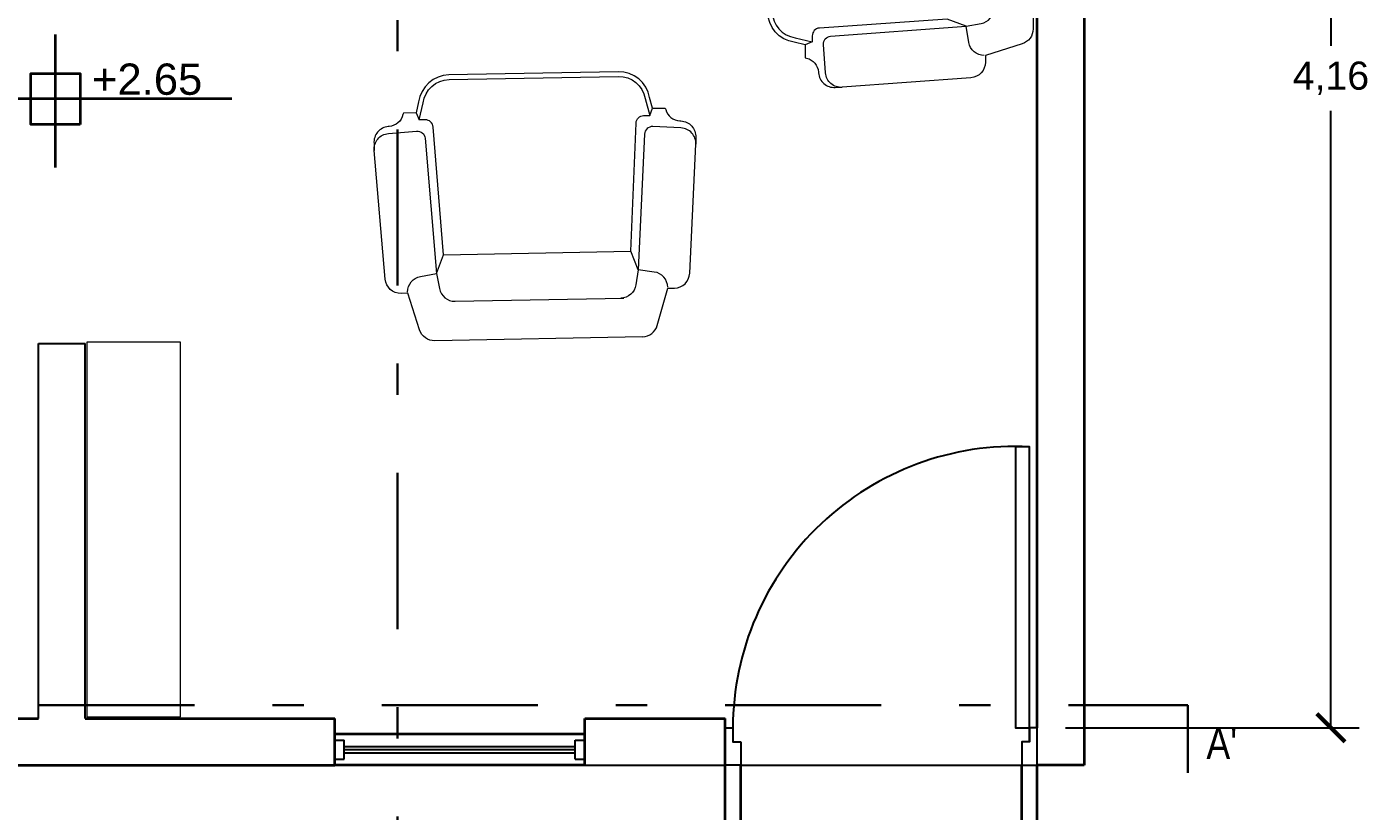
# Model space of a CAD drawing. Header units: millimetres. Extents: x 17881 to 17967.7, y 16873.1 to 16901.1.
# Drawn here: x 17963.381 to 17967.679, y 16876.831 to 16879.342 of the extents above; entities that cross this region are included whole.
import ezdxf

# ---------------------------------------------------------------- set-up
doc = ezdxf.new("R2010")
doc.units = ezdxf.units.MM
doc.linetypes.add('DASHDOT', pattern=[1, 0.5, -0.25, 0, -0.25])
for name, color, linetype, lineweight in [('A-DOOR-FULL', 7, 'Continuous', 25), ('A-FLOR-LEVL', 7, 'Continuous', 35), ('A-FLOR-STRS', 7, 'Continuous', 25), ('A-FLOR-STRS-EXTR', 7, 'Continuous', 35), ('A-FURN', 9, 'Continuous', 18), ('A-GLAZ-FULL', 4, 'Continuous', 25), ('A-WALL-FULL-EXTR', 7, 'Continuous', 35), ('A-WALL-FULL-INTR', 7, 'Continuous', 25)]:
    doc.layers.add(name, color=color, linetype=linetype, lineweight=lineweight)
doc.styles.get("Standard").update_dxf_attribs({"font": 'arial.ttf'})
doc.dimstyles.new('ISO-25', dxfattribs={"dimtxt": 2.5, "dimasz": 2.5, "dimexe": 1.25, "dimexo": 0.625, "dimtad": 1, "dimtxsty": 'Standard', "dimcen": 2.5, "dimadec": 0, "dimazin": 0, "dimtfac": 1, "dimtmove": 0, "dimatfit": 3, "dimfxl": 1, "dimarcsym": 0})

# ---------------------------------------------------------------- blocks, each defined once
blk = doc.blocks.new('_ArchTick')
at = {"color": 0, "linetype": 'ByBlock', "const_width": 0.15}
blk.add_lwpolyline([(-0.5, -0.5), (0.5, 0.5)], dxfattribs=at)
blk = doc.blocks.new('*D16')
at = {"color": 0, "lineweight": -2, "transparency": 16777216}
for p, q in [((17966.7086, 16881.2571), (17967.6493, 16881.2571)), ((17966.7086, 16877.0978), (17967.6493, 16877.0978))]:
    blk.add_line(p, q, dxfattribs=at)
at = {"color": 0, "transparency": 16777216}
for p, q in [((17967.5593, 16881.2571), (17967.5593, 16879.2815)), ((17967.5593, 16877.0978), (17967.5593, 16879.0733))]:
    blk.add_line(p, q, dxfattribs=at)
at = {"layer": 'Defpoints', "color": 0, "transparency": 16777216}
for p in [(17966.6186, 16881.2571), (17966.6186, 16877.0978), (17967.5593, 16877.0978)]:
    blk.add_point(p, dxfattribs=at)
at = {"color": 0, "transparency": 16777216, "xscale": 0.09, "yscale": 0.09, "zscale": 0.09}
for p, rotation in [((17967.5593, 16881.2571), 90), ((17967.5593, 16877.0978), 270)]:
    blk.add_blockref('_ArchTick', p, dxfattribs=dict(at, rotation=rotation))
at = {"color": 0, "transparency": 16777216, "insert": (17967.5593, 16879.1774), "char_height": 0.09, "attachment_point": 5}
blk.add_mtext('4,16', dxfattribs=at)

msp = doc.modelspace()

# ---------------------------------------------------------------- linework, layer by layer
msp.add_line((17965.1686, 16876.9778), (17965.6186, 16876.9778))
at = {"layer": 'A-DOOR-FULL'}
msp.add_line((17965.6436, 16877.0978), (17965.6436, 16877.0528), dxfattribs=at)
msp.add_lwpolyline([(17966.5936, 16877.0528), (17966.5686, 16877.0528), (17966.5686, 16877.0378), (17966.5686, 16876.9778), (17966.6186, 16876.9778), (17966.6186, 16877.0978), (17966.5936, 16877.0978), (17966.5936, 16877.0528), (17966.5936, 16877.0978), (17966.5936, 16877.9978), (17966.5486, 16877.9978), (17966.5486, 16877.0978), (17966.5936, 16877.0978)], dxfattribs=at)
msp.add_lwpolyline([(17965.6686, 16877.0528), (17965.6686, 16877.0378), (17965.6686, 16876.9778), (17965.6186, 16876.9778), (17965.6186, 16877.0978), (17965.6436, 16877.0978), (17965.6436, 16877.0528)], close=True, dxfattribs=at)
msp.add_arc((17966.5486, 16877.0932), 0.9057, 87.1522, 179.707, dxfattribs=at)
at = {"layer": 'A-FLOR-LEVL'}
for p, q in [((17965.1686, 16877.0778), (17964.3686, 16877.0778)), ((17965.1686, 16876.9778), (17964.3686, 16876.9778))]:
    msp.add_line(p, q, dxfattribs=at)
for points in [[(17963.4732, 16878.8912), (17963.4732, 16879.193), (17963.4732, 16879.3177)], [(17964.0378, 16879.111), (17963.4732, 16879.111), (17963.3156, 16879.111)]]:
    msp.add_lwpolyline(points, dxfattribs=at)
msp.add_lwpolyline([(17963.5519, 16879.029), (17963.3944, 16879.029), (17963.3944, 16879.193), (17963.5519, 16879.193)], close=True, dxfattribs=at)
at = {"layer": 'A-FLOR-STRS'}
msp.add_line((17965.6686, 16876.9778), (17966.6186, 16876.9778), dxfattribs=at)
at = {"layer": 'A-FLOR-STRS-EXTR'}
for p, q in [((17965.6186, 16873.0578), (17965.6186, 16876.9778)), ((17965.6686, 16873.0578), (17965.6686, 16876.9778)), ((17966.5686, 16873.0578), (17966.5686, 16876.9778)), ((17966.6186, 16873.0578), (17966.6186, 16876.9778))]:
    msp.add_line(p, q, dxfattribs=at)
at = {"layer": 'A-FURN', "color": 1, "linetype": 'DASHDOT', "lineweight": 30}
for p, q in [((17964.569, 16876.3136), (17964.569, 16883.4814)), ((17963.4186, 16877.1701), (17967.101, 16877.1701)), ((17967.101, 16877.1701), (17967.101, 16876.9534))]:
    msp.add_line(p, q, dxfattribs=at)
at = {"layer": 'A-FURN', "lineweight": 20}
msp.add_lwpolyline([(17965.7615, 16880.4367), (17965.7654, 16879.9367, 0.414214), (17965.8158, 16879.8871, 0.414214), (17965.7662, 16879.8368), (17965.7696, 16879.3907, 0.372588), (17965.8431, 16879.3071), (17965.8977, 16879.2935), (17965.8748, 16879.2838), (17965.8402, 16879.2924, -0.370178), (17965.7546, 16879.3906), (17965.7423, 16880.9827, -0.370178), (17965.8263, 16881.0822), (17965.8608, 16881.0913), (17965.8838, 16881.082), (17965.8295, 16881.0675, 0.372588), (17965.7573, 16880.9828), (17965.7608, 16880.5367, 0.414214), (17965.8112, 16880.4871, 0.414214)], format="xyb", close=True, dxfattribs=at)
at = {"layer": 'A-FURN'}
for points in [[(17966.5985, 16880.1932), (17966.6006, 16879.9182, -0.414214), (17966.5758, 16879.893, -0.414214), (17966.601, 16879.8682), (17966.6051, 16879.3355, -0.33005), (17966.57, 16879.2874), (17966.4522, 16879.2505), (17966.4523, 16879.2292, -0.394867), (17966.406, 16879.179), (17965.9936, 16879.1483, -0.414214), (17965.94, 16879.1944), (17965.9333, 16879.2849, -0.414214), (17965.9563, 16879.3117), (17966.3903, 16879.344), (17966.3298, 16879.3661), (17965.9208, 16879.3381, 0.396542), (17965.8975, 16879.3129), (17965.8977, 16879.2935)], [(17966.4485, 16879.2505, -0.369416), (17966.3988, 16879.2923), (17966.3903, 16879.344), (17966.4383, 16879.3524, 0.366122), (17966.4796, 16879.402), (17966.4735, 16880.1922)], [(17965.8748, 16879.2838), (17965.8751, 16879.2431), (17965.8797, 16879.2419, -0.323545), (17965.9175, 16879.1971), (17965.9177, 16879.1943, 0.414214), (17965.9713, 16879.1481), (17965.9936, 16879.1483)], [(17964.6283, 16879.0667), (17964.5877, 16879.0659), (17964.5865, 16879.0612, -0.323545), (17964.5422, 16879.023), (17964.5393, 16879.0227, 0.414214), (17964.4938, 16878.9686), (17964.4942, 16878.9463)], [(17965.3861, 16879.0811), (17965.4268, 16879.0818), (17965.4281, 16879.0772, 0.323545), (17965.4739, 16879.0407), (17965.4767, 16879.0406, -0.414214), (17965.5243, 16878.9883), (17965.5247, 16878.9659)], [(17965.3539, 16878.3496), (17964.6883, 16878.337, -0.33005), (17964.6398, 16878.3715), (17964.6016, 16878.4889), (17964.5803, 16878.4885, -0.394867), (17964.5296, 16878.5342), (17964.4942, 16878.9463, -0.414214), (17964.5398, 16879.0004), (17964.6301, 16879.0082, -0.414214), (17964.6572, 16878.9854), (17964.6944, 16878.5518), (17964.7158, 16878.6125), (17964.6832, 16879.0212, 0.396542), (17964.6578, 16879.0442), (17964.6383, 16879.0439)], [(17965.3539, 16878.3496, 0.33005), (17965.4011, 16878.386), (17965.4348, 16878.5048), (17965.4561, 16878.5052, 0.394867), (17965.5051, 16878.5528), (17965.5247, 16878.9659, 0.414214), (17965.4771, 16879.0183), (17965.3865, 16879.0226, 0.414214), (17965.3604, 16878.9988), (17965.3397, 16878.5641), (17965.316, 16878.624), (17965.333, 16879.0336, -0.396542), (17965.3575, 16879.0576), (17965.377, 16879.0579)], [(17964.6015, 16878.4926, -0.369416), (17964.6428, 16878.5427), (17964.6944, 16878.5518), (17964.7034, 16878.504, 0.366122), (17964.7534, 16878.4632), (17965.2936, 16878.4735)], [(17965.4347, 16878.5084, 0.369416), (17965.3915, 16878.557), (17965.3397, 16878.5641), (17965.3325, 16878.5159, -0.366122), (17965.284, 16878.4733), (17965.2936, 16878.4735)]]:
    msp.add_lwpolyline(points, format="xyb", dxfattribs=at)
at = {"layer": 'A-FURN', "lineweight": 20}
for points in [[(17965.2764, 16879.1833, -0.372588), (17965.3619, 16879.1121), (17965.377, 16879.0579), (17965.3861, 16879.0811), (17965.3765, 16879.1154, 0.370178), (17965.2761, 16879.1983), (17964.7338, 16879.188, 0.370178), (17964.6366, 16879.1013), (17964.6283, 16879.0667), (17964.6383, 16879.0439), (17964.6514, 16879.0986, -0.372588), (17964.7341, 16879.173), (17965.2764, 16879.1833, -0.414214)], [(17964.7158, 16878.6125), (17965.316, 16878.624, 0.622538)]]:
    msp.add_lwpolyline(points, format="xyb", dxfattribs=at)
at = {"layer": 'A-FURN'}
msp.add_lwpolyline([(17963.5736, 16877.1328), (17963.8736, 16877.1328), (17963.8736, 16878.3328), (17963.5736, 16878.3328), (17963.5736, 16877.1328)], dxfattribs=at)
at = {"layer": 'A-GLAZ-FULL'}
for p, q in [((17964.3686, 16877.0578), (17964.3986, 16877.0578)), ((17965.1386, 16877.0578), (17965.1686, 16877.0578)), ((17964.3986, 16877.0378), (17965.1386, 16877.0378)), ((17964.3986, 16877.0278), (17965.1386, 16877.0278)), ((17964.3986, 16877.0178), (17965.1386, 16877.0178)), ((17964.3686, 16876.9978), (17964.3986, 16876.9978)), ((17965.1386, 16876.9978), (17965.1686, 16876.9978))]:
    msp.add_line(p, q, dxfattribs=at)
at = {"layer": 'A-GLAZ-FULL', "ltscale": 0.001}
for p, q in [((17964.3986, 16876.9978), (17964.3986, 16877.0578)), ((17965.1386, 16876.9978), (17965.1386, 16877.0578))]:
    msp.add_line(p, q, dxfattribs=at)
at = {"layer": 'A-WALL-FULL-EXTR'}
for p, q in [((17966.7686, 16882.9778), (17966.7686, 16876.9778)), ((17966.6186, 16877.0978), (17966.6186, 16882.8278)), ((17962.6186, 16877.1278), (17963.4186, 16877.1278)), ((17963.5686, 16877.1278), (17964.3686, 16877.1278)), ((17964.3686, 16876.9778), (17964.3686, 16877.1278)), ((17965.1686, 16877.1278), (17965.6186, 16877.1278)), ((17965.1686, 16876.9778), (17965.1686, 16877.1278)), ((17965.6186, 16876.9778), (17965.6186, 16877.1278)), ((17962.6186, 16876.9778), (17963.4186, 16876.9778)), ((17963.4186, 16876.9778), (17964.3686, 16876.9778)), ((17966.7686, 16876.9778), (17966.6186, 16876.9778))]:
    msp.add_line(p, q, dxfattribs=at)
at = {"layer": 'A-WALL-FULL-INTR'}
for p, q in [((17963.4186, 16878.3278), (17963.5686, 16878.3278)), ((17963.4186, 16877.1278), (17963.4186, 16878.3278)), ((17963.5686, 16877.1278), (17963.5686, 16878.3278))]:
    msp.add_line(p, q, dxfattribs=at)

# ---------------------------------------------------------------- texts
at = {"insert": (17963.5902, 16879.2244), "char_height": 0.1, "attachment_point": 1}
msp.add_mtext('+2.65', dxfattribs=at)
at = {"layer": 'A-FURN', "insert": (17967.1603, 16877.0978), "char_height": 0.1, "attachment_point": 1}
msp.add_mtext("{\\fArial Narrow|b0|i0|c0|p34;\\C1;A'}", dxfattribs=at)

# ---------------------------------------------------------------- dimensions: what is measured, and where the dimension line sits
dim = msp.add_linear_dim(base=(17967.5593, 16877.0978), p1=(17966.6186, 16881.2571), p2=(17966.6186, 16877.0978), angle=90, dimstyle='ISO-25', override={"dimtxt": 0.09, "dimasz": 0.09, "dimexe": 0.09, "dimexo": 0.09, "dimgap": 0.05, "dimtih": 1, "dimblk1": 'ArchTick', "dimblk2": 'ArchTick', "dimsah": 1, "dimlwd": 65535})
dim.commit()
dim.dimension.update_dxf_attribs({"geometry": '*D16', "text_midpoint": (17967.5593, 16879.1774)})

doc.saveas('drawing.dxf')
